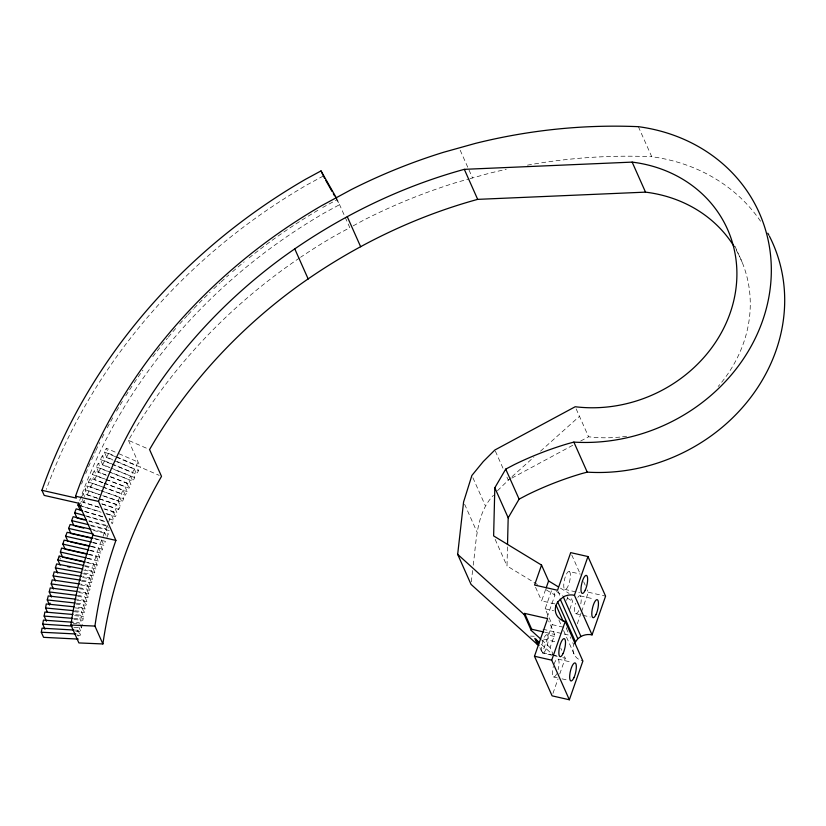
<?xml version="1.0" encoding="UTF-8"?>
<svg xmlns="http://www.w3.org/2000/svg" width="826" height="826" viewBox="0 0 826 826"><rect width="100%" height="100%" fill="white"/><g stroke="black" fill="none" stroke-linecap="round" stroke-linejoin="round"><path stroke-width="0.62" stroke-dasharray="4.13 3.1" d="M537.489 584.509L506.999 565.944L507.494 545.687M471.326 581.824L472.627 570.312M473.205 565.201C476.499 541.639 475.859 513.483 493.504 495.239M75.373 630.114L77.933 630.269L77.272 634.038L78.181 636.082M73.865 627.264L81.547 627.822L82.208 624.053L79.936 618.942L80.597 615.163L74.216 614.606M73.937 619.49L82.868 620.274L83.54 616.506L81.268 611.395L81.929 607.616L75.558 606.965M77.644 635.225L80.215 635.38L80.876 631.601L78.604 626.49L79.265 622.711L72.874 622.246M74.02 611.684L84.2 612.727L85.119 608.979L82.848 603.868L83.767 600.12L77.417 599.366M75.889 604.033L86.038 605.231L86.957 601.483L84.686 596.372L85.594 592.624L78.016 591.612M77.758 596.382L87.876 597.735L88.795 593.987L86.513 588.876L87.432 585.118L81.134 584.188M79.637 588.742L89.704 590.229L90.623 586.481L88.351 581.37L89.27 577.622L82.992 576.6M81.506 581.091L91.541 582.733L92.626 579.284L90.354 574.173L91.438 570.725L85.223 569.506M82.528 573.647L93.71 575.836L94.794 572.387L92.522 567.276L93.606 563.828L86.214 562.145M84.799 566.419L95.878 568.938L97.127 564.963L94.856 559.852L96.095 555.888L88.712 554.215M87.288 558.49L98.377 560.999L99.626 557.034L97.344 551.923L98.593 547.958L91.201 546.275M554.927 603.909L541.619 600.894L545.728 589.155M551.954 655.214L542.279 653.015L552.202 624.652L545.139 608.814L551.716 590.032M547.101 617.435L554.917 595.123L553.059 590.941M553.637 655.472L550.106 647.553L554.69 634.461L548.64 620.884M566.626 600.326L567.844 596.857M569.754 609.402L572.583 601.318L570.57 596.785M552.955 693.427L558.046 678.858M559.749 674.006L565.273 658.229L564.261 655.968M577.312 623.806L581.132 612.882M581.556 611.663L588.349 592.242L587.317 589.919M89.786 550.55L100.865 553.069L102.372 549.156L100.101 544.045L101.608 540.132L94.216 538.459M103.116 536.229L104.623 532.326L92.306 529.528M106.905 537.437L108.216 534.04L105.934 528.929L107.246 525.532L88.981 520.793M108.557 522.125L109.868 518.728L112.15 523.839L113.792 520.256L111.52 515.145L113.162 511.562L104.799 508.971M92.801 542.734L103.89 545.243L105.398 541.34L94.309 538.82M81.464 497.366L83.219 493.535L116.466 504.397L118.737 509.508L120.379 505.925L118.108 500.814L100.359 494.857M97.912 498.388L87.257 494.815L84.985 489.704L86.751 485.864L99.719 490.334M100.183 490.458L90.788 487.144L88.506 482.033L90.271 478.202L103.147 482.859M99.223 507.401L83.736 502.476L85.501 498.646M87.257 494.815L89.022 490.974L86.751 485.864M90.788 487.144L92.553 483.313L90.271 478.202M105.883 513.71L115.444 516.673L117.085 513.091L114.814 507.98L116.466 504.397M118.108 500.814L119.76 497.231L100.896 490.737M89.022 490.974L122.031 502.342L123.683 498.759L121.401 493.649L123.053 490.066L104.324 483.282M103.023 482.704L94.567 479.565L92.285 474.454L94.298 470.706L106.337 475.28M105.78 474.878L98.583 472.08L96.312 466.969L98.315 463.221L109.073 467.506M109.744 467.495L102.6 464.594L100.328 459.483L102.341 455.735L112.997 460.185M112.522 459.617L106.626 457.108L104.344 451.998L106.358 448.25L116.941 452.855M94.567 479.565L96.57 475.817L94.298 470.706M98.583 472.08L100.596 468.332L98.315 463.221M102.6 464.594L104.613 460.846L102.341 455.735M106.626 457.108L108.64 453.36L106.358 448.25M103.085 487.123L125.325 495.177L127.204 491.676L124.932 486.566L126.812 483.065L107.545 475.745M106.203 479.483L129.093 488.176L130.973 484.676L128.691 479.565L130.57 476.065L113.843 469.405M100.596 468.332L132.852 481.176L134.731 477.676L132.449 472.565L134.328 469.065L114.184 460.671M104.613 460.846L136.61 474.176L138.489 470.675L136.207 465.565L138.087 462.064L118.108 453.371M497.489 490.716L511.087 477.49M512.037 476.633L533.885 457.098M540.534 451.151L579.47 416.325M323.296 176.021L307.654 184.497A566.884 505.099 -24 0 0 46.359 489.353M322.677 207.491L337.297 199.562L349.811 227.677L335.191 235.596A529.91 472.152 -24 0 0 300.561 257.278M353.187 225.849L364.431 219.737A529.92 472.162 -24 0 1 456.871 182.319L468.92 178.953M572.738 445.297L508.238 480.03L506.183 475.415M580.657 441.032L588.577 436.768A135.557 120.782 -24 0 0 620.646 437.016M470.118 178.623L488.847 173.398A529.91 472.152 -24 0 1 506.224 169.351M530.498 636.103L534.215 636.268M75.755 631.27L80.876 631.601M73.545 618.426L79.936 618.942M73.266 623.331L77.097 623.64M74.887 610.786L81.268 611.395M74.619 615.649L83.54 616.506M76.488 603.166L82.848 603.868M74.959 607.853L85.119 608.979M77.086 595.412L84.686 596.372M76.828 600.203L86.957 601.483M78.945 587.802L86.513 588.876M78.697 592.562L88.795 593.987M82.063 580.389L88.351 581.37M80.566 584.911L90.623 586.481M84.107 573.048L90.354 574.173M82.631 577.488L92.626 579.284M85.099 565.707L92.522 567.276M83.663 570.033L94.794 572.387M569.393 571.582A9.241 2.695 -77.2 0 1 567.978 586.295A9.241 2.695 -77.2 0 1 563.838 583.548A9.241 2.695 -77.2 0 1 569.393 571.582L580.482 574.101M588.349 592.242L605.592 596.155M564.747 589.372L579.532 592.727M580.203 595.866L593.749 598.933M575.557 613.646L581.71 615.05M582.95 615.329L590.332 617.001M545.139 608.814L553.616 610.734M552.202 624.652L566.719 627.956M542.971 629.247L569.413 635.246L570.828 638.446M545.005 632.262L554.69 634.461M547.266 634.843A9.241 2.695 -77.2 0 1 545.852 649.556A9.241 2.695 -77.2 0 1 541.711 646.81A9.241 2.695 -77.2 0 1 547.266 634.843L557.116 637.073M543.694 639.087L557.003 642.112M92.708 542.372L100.101 544.045M91.294 546.636L102.372 549.156M542.62 652.623L551.241 654.584M552.47 654.863L557.395 655.978M89.951 550.25L97.344 551.923M553.172 655.483L558.004 656.577M562.847 657.682L565.273 658.229M558.077 659.117L571.623 662.194M88.537 554.525L99.626 557.034M87.463 558.18L94.856 559.852M87.277 562.733L97.127 564.963M553.43 676.907L557.127 677.743M562.052 678.858L568.205 680.263M90.013 525.057L105.934 528.929M93.514 530.468L108.216 534.04M91.263 525.904L109.517 530.643L107.246 525.532M85.553 515.785L104.923 521.123M89.043 521.227L107.204 526.234M84.593 511.335L102.651 516.611M86.875 516.446L106.131 522.084M80.339 505.749L100.72 511.893M106.719 513.7L111.52 515.145M85.006 511.583L103.002 517.004M109.001 518.811L113.792 520.256M98.821 507.123L79.699 501.196L81.97 506.307L101.102 512.234M101.712 503.808L114.814 507.98M103.983 508.919L117.085 513.091M102.114 504.077L118.737 509.508M84.985 489.704L99.182 494.464M99.089 498.78L120.379 505.925M88.506 482.033L121.401 493.649M101.361 490.881L123.683 498.759M92.553 483.313L101.918 486.7M92.285 474.454L104.375 478.935M105.583 479.39L124.932 486.566M104.231 483.148L127.204 491.676M96.57 475.817L105.005 479.018M96.312 466.969L108.299 471.636M109.497 472.1L128.691 479.565M110.581 476.747L130.973 484.676M100.328 459.483L111.035 463.84M112.222 464.326L132.449 472.565M110.932 467.981L134.731 477.676M104.344 451.998L114.969 456.52M116.146 457.026L136.207 465.565M117.24 461.631L138.489 470.675M299.497 258.001A529.91 472.152 -24 0 0 128.422 440.341L149.568 449.55M108.64 453.36L115.692 456.427M116.858 456.943L159.17 475.363M560.441 588.143L569.052 593.388M556.435 591.478L562.888 595.412M567.204 598.034L572.583 601.318M546.203 589.816L554.917 595.123M541.629 639.871L550.106 647.553M541.391 644.373L552.697 654.615M336.44 199.169L339.579 204.672L324.959 212.602A529.91 472.152 -24 0 0 79.1 502.053M734.964 246.22L742.192 262.379M638.364 126.677L651.735 156.713A174.379 155.371 -24 0 1 761.045 221.967M576.156 408.87L588.577 436.768M460.185 150.229L472.534 177.941M571.757 554.969L580.048 573.605M583.683 581.762L585.242 585.252M558.056 591.395L560.575 597.053M495.383 451.161L503.096 468.487M566.326 628.318L568.897 634.1M572.728 642.7L573.678 644.838A14.785 13.175 -24 0 0 582.888 661.048M558.923 620.058L561.515 625.881M563.59 630.537L574.483 655.008M535.568 587.307L541.619 600.894M560.73 648.038L561.742 650.31M472.916 477.779L485.254 505.491M495.166 539.388L506.999 565.944M539.905 647.687L542.279 653.015M464.625 504.252L476.963 531.965M128.422 440.341L140.368 467.175M134.328 469.065L136.61 474.176M130.57 476.065L132.852 481.176M126.812 483.065L129.093 488.176M123.053 490.066L125.325 495.177M119.76 497.231L122.031 502.342M113.162 511.562L115.444 516.673M104.623 532.326L105.986 535.393M83.219 493.535L84.593 496.602M101.608 540.132L103.89 545.243M82.373 499.41L83.736 502.476M98.593 547.958L100.865 553.069M96.095 555.888L98.377 560.999M93.606 563.828L95.878 568.938M91.438 570.725L93.71 575.836M89.27 577.622L91.541 582.733M87.432 585.118L89.704 590.229M85.594 592.624L87.876 597.735M83.767 600.12L86.038 605.231M59.121 556.001L60.484 559.068M81.929 607.616L84.2 612.727M80.597 615.163L82.868 620.274M80.174 624.755L81.547 627.822M77.933 630.269L80.215 635.38M81.578 484.036A529.91 472.152 -24 0 1 82.941 480.525M85.749 473.535A529.91 472.152 -24 0 1 91.18 460.815M91.696 459.659A529.91 472.152 -24 0 1 95.372 451.626M95.909 450.48A529.91 472.152 -24 0 1 99.739 442.499M102.001 437.966A529.91 472.152 -24 0 1 104.892 432.318M107.256 427.827A529.91 472.152 -24 0 1 113.998 415.55M116.538 411.131A529.91 472.152 -24 0 1 122.424 401.25M125.789 395.799A529.91 472.152 -24 0 1 132.738 385.019M134.153 382.882A529.91 472.152 -24 0 1 142.919 370.162M152.789 356.708A529.91 472.152 -24 0 1 167.502 338.144M168.297 337.184A529.91 472.152 -24 0 1 176.403 327.664M179.707 323.906A529.91 472.152 -24 0 1 187.285 315.532M188.142 314.613A529.91 472.152 -24 0 1 193.305 309.12M194.172 308.212A529.91 472.152 -24 0 1 210.176 292.156M213.82 288.666A529.91 472.152 -24 0 1 220.284 282.637M221.223 281.78A529.91 472.152 -24 0 1 228.75 275.017M232.571 271.682A529.91 472.152 -24 0 1 244.186 261.873M249.122 257.867A529.91 472.152 -24 0 1 320.467 208.771M527.442 165.148A529.91 472.152 -24 0 1 651.735 156.713M554.039 664.176A9.241 2.695 -77.2 0 1 558.366 659.406A9.241 2.695 -77.2 0 1 558.139 669.597M556.662 673.83A9.241 2.695 -77.2 0 1 552.893 676.195A9.241 2.695 -77.2 0 1 553.358 666.427M577.828 597.343A9.241 2.695 -77.2 0 1 580.792 603.982M578.789 610.579A9.241 2.695 -77.2 0 1 575.02 612.933A9.241 2.695 -77.2 0 1 575.495 603.176M736.111 249.865A135.557 120.782 -24 0 1 718.166 386.454M626.614 436.273A135.557 120.782 -24 0 1 621.833 436.892"/><path stroke-width="1.24" d="M336.678 198.467L321.015 170.91L305.372 179.387A566.884 505.099 -24 0 0 41.919 490.293L76.405 498.119L75.548 496.209A529.91 472.152 -24 0 1 321.82 205.571L351.06 189.712A529.92 472.162 -24 0 1 443.5 152.294L475.477 143.373A529.91 472.152 -24 0 1 638.374 126.677A174.379 155.371 -24 0 1 768.263 300.22A174.379 155.371 -24 0 1 573.863 442.106L568.205 443.614A307.582 274.067 -24 0 0 514.278 464.625L505.729 469.116L494.815 487.794L493.628 535.919L541.546 565.087L548.598 580.936L558.283 586.832M507.525 544.417L508.186 517.819L494.815 487.794M538.015 643.433L537.581 644.662L471.037 584.374L457.666 554.349L463.592 501.94L471.883 475.466L483.272 461.558L494.867 450.005L575.206 406.743A135.557 120.782 -24 0 0 733.829 300.375A135.557 120.782 -24 0 0 632.148 162.113L464.315 169.34C398.173 187.492 335.769 218.508 280.499 259.013A505.264 450.191 -24 0 0 98.542 501.423L115.898 540.39A505.264 450.191 -24 0 0 94.928 626.077L102.899 643.96L78.883 642.927L70.922 625.034A529.91 472.152 -24 0 1 92.904 535.176L78.687 503.23L44.201 495.404L41.919 490.293M78.263 639.087L43.572 637.331L41.3 632.22L42.012 628.183L74.092 630.042M44.996 629.257L42.725 624.146L43.437 620.109L72.874 622.246M46.421 621.183L44.15 616.072L44.862 612.035L72.936 614.492M47.392 612.087L45.564 607.998L46.277 603.951L74.288 606.831M50.025 603.042L49.539 605.055L47.268 599.944L48.249 595.928L76.157 599.222M51.501 597.033L49.23 591.922L50.21 587.916L76.746 591.447M53.463 589.01L51.191 583.899L52.172 579.893L79.874 584.003M55.425 580.988L53.153 575.877L54.134 571.871L81.743 576.393M57.655 573.007L55.383 567.896L56.622 563.931L82.734 569.021M60.153 565.077L57.872 559.966L59.121 556.001L84.985 561.866M62.642 557.147L60.37 552.036L61.609 548.072L87.473 553.936M86.069 553.957L65.14 549.207L62.859 544.097L64.108 540.132L89.972 545.996M540.689 639.014L531.263 630.475L524.211 614.637L524.644 613.398L547.628 618.622L534.474 656.247L552.109 695.853L569.351 699.767L582.888 661.048L565.252 621.441A14.785 13.175 -24 0 1 556.043 605.221L557.695 601.937L563.322 596.888A14.785 13.175 -24 0 1 574.411 595.267L587.957 556.548L570.714 552.635L557.55 590.26L534.567 585.045L541.546 565.087M531.263 630.475L531.696 629.247L524.644 613.398M546.131 587.978L548.598 580.936M569.351 699.767L551.716 660.16L565.252 621.441M574.225 643.743L577.818 638.705L580.957 636.495A14.785 13.175 -24 0 1 592.046 634.874L605.592 596.155L587.957 556.548M67.897 541.329L65.615 536.219L67.123 532.316L92.987 538.18M91.841 538.263L70.912 533.513L68.63 528.403L70.138 524.5L91.077 529.249M73.927 525.697L71.645 520.587L73.153 516.684L86.544 520.163M84.2 519.895L76.942 517.892L74.66 512.781L76.168 508.868L82.187 510.623M82.61 510.86L80.215 510.138L77.933 505.027L78.821 503.117M508.186 517.819L519.1 499.141L527.649 494.66A307.582 274.067 -24 0 1 581.576 473.639L587.234 472.142A174.379 155.371 -24 0 0 749.781 398.638A174.379 155.371 -24 0 0 769.512 236.37M734.169 246.602A135.557 120.782 -24 0 0 645.519 192.138L477.676 199.365C411.544 217.517 349.14 248.533 293.87 289.038A505.264 450.191 -24 0 0 149.568 449.55L161.514 476.385A505.264 450.191 -24 0 0 102.899 643.96M70.922 625.034L94.928 626.077M41.3 632.22L75.992 633.976M42.725 624.146L72.192 626.067M44.15 616.072L72.265 618.323M45.564 607.998L73.617 610.662M47.268 599.944L75.218 603.021M49.23 591.922L75.816 595.257M51.191 583.899L77.685 587.627M53.153 575.877L80.803 580.193M55.383 567.896L81.609 572.604M57.872 559.966L83.86 565.449M67.577 566.646L70.045 567.163M75.548 496.209L98.542 501.423M531.696 629.247L543.797 631.993M68.63 528.403L93.266 533.999M92.904 535.176L115.898 540.39M65.615 536.219L91.479 542.093M70.355 541.887L90.065 546.358M62.859 544.097L88.723 549.971M534.474 656.247L551.716 660.16M60.37 552.036L86.234 557.901M63.87 557.426L84.81 562.176M71.645 520.587L88.795 524.758M75.145 525.997L83.715 528.082M74.66 512.781L84.345 515.445M77.933 505.027L80.339 505.749M457.666 554.349L524.211 614.637M539.502 642.669L534.794 638.405L537.581 644.662M324.546 178.23L321.015 170.91M325.795 180.429L332.062 191.446M333.312 193.656L334.561 195.855M632.148 162.113L645.519 192.138M464.315 169.34L477.676 199.365M573.863 442.106L587.234 472.142M574.411 595.267L592.046 634.874M563.322 596.888L580.957 636.495M505.729 469.116L519.1 499.141M560.183 599.098L577.818 638.705M557.695 601.937L575.33 641.554M556.043 605.221L563.239 621.389M536.157 639.252L538.965 645.56M347.302 216.753L360.673 246.778M294.83 249.008L308.201 279.043M767.85 233.2A174.379 155.371 -24 0 1 768.965 235.307M563.095 653.469A9.241 2.695 -77.2 0 0 564.509 638.756A9.241 2.695 -77.2 0 0 558.954 650.723A9.241 2.695 -77.2 0 0 563.095 653.469M573.905 677.743A9.241 2.695 -77.2 0 0 575.319 663.03A9.241 2.695 -77.2 0 0 569.764 674.997A9.241 2.695 -77.2 0 0 573.905 677.743M585.221 590.208A9.241 2.695 -77.2 0 0 586.636 575.495A9.241 2.695 -77.2 0 0 581.081 587.462A9.241 2.695 -77.2 0 0 585.221 590.208M596.031 614.492A9.241 2.695 -77.2 0 0 597.446 599.779A9.241 2.695 -77.2 0 0 591.891 611.746A9.241 2.695 -77.2 0 0 596.031 614.492"/></g></svg>
